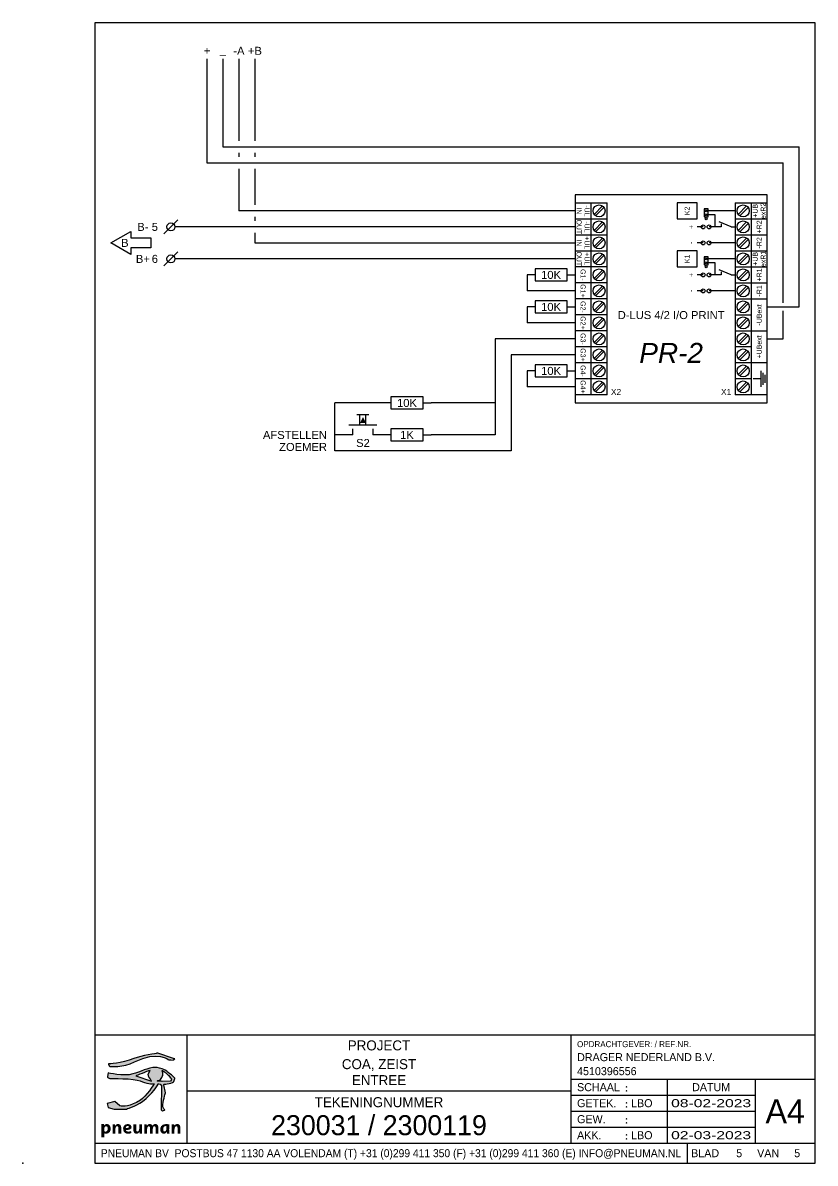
# Model space of a CAD drawing. Header units: millimetres. Extents: x -1269 to 1686, y -428 to 724.
# Drawn here: x 1488 to 1686, y 131 to 416 of the extents above; entities that cross this region are included whole.
import ezdxf
from ezdxf.enums import TextEntityAlignment as Align

# ---------------------------------------------------------------- set-up
doc = ezdxf.new("R2010")
doc.units = ezdxf.units.MM
doc.header["$LTSCALE"] = 0.4
for name, color, linetype in [('25', 7, 'Continuous'), ('35', 2, 'Continuous'), ('50', 3, 'Continuous'), ('ELEKTR', 7, 'Continuous'), ('TEKST', 7, 'Continuous')]:
    doc.layers.add(name, color=color, linetype=linetype)
doc.styles.add('Arial', font='arial.ttf')
doc.styles.add('Arial cursief', font='ariali.ttf')
doc.styles.add('ROMANC', font='romanc')
doc.styles.add('UV55', font='Univers 55 Roman.ttf')

# ---------------------------------------------------------------- blocks, each defined once
blk = doc.blocks.new('Dr_8623')
at = {"layer": '25'}
for p, q in [((0, 50), (8, 50)), ((4, 2), (4, 50)), ((4.78, 47.13), (6.87, 49.22)), ((5.13, 46.78), (7.22, 48.87)), ((8, 2), (8, 50)), ((40, 50), (40, 2)), ((40, 50), (48, 50)), ((40.78, 47.13), (42.87, 49.22)), ((41.13, 46.78), (43.22, 48.87)), ((44, 50), (44, 2)), ((0, 46), (8, 46)), ((40, 48), (32.75, 48)), ((35, 47), (32.75, 47)), ((35, 44), (35, 47)), ((40, 46), (48, 46)), ((4.78, 43.13), (6.87, 45.22)), ((5.13, 42.78), (7.22, 44.87)), ((32, 44), (30.5, 44)), ((36.5, 44), (33.5, 44)), ((39, 44), (36, 45.25)), ((36.5, 44.75), (36.5, 44)), ((39, 44), (40, 44)), ((40.78, 43.13), (42.87, 45.22)), ((41.13, 42.78), (43.22, 44.87)), ((0, 42), (8, 42)), ((4.78, 39.13), (6.87, 41.22)), ((5.13, 38.78), (7.22, 40.87)), ((32, 40), (30.5, 40)), ((40, 40), (33.5, 40)), ((40, 42), (48, 42)), ((40.78, 39.13), (42.87, 41.22)), ((41.13, 38.78), (43.22, 40.87)), ((0, 38), (8, 38)), ((4.78, 35.13), (6.87, 37.22)), ((40, 38), (48, 38)), ((40.78, 35.13), (42.87, 37.22)), ((5.13, 34.78), (7.22, 36.87)), ((40, 36), (32.75, 36)), ((35, 35), (32.75, 35)), ((35, 32), (35, 35)), ((41.13, 34.78), (43.22, 36.87)), ((8, 34), (0, 34)), ((4.78, 31.13), (6.87, 33.22)), ((5.13, 30.78), (7.22, 32.87)), ((32, 32), (30.5, 32)), ((36.5, 32), (33.5, 32)), ((39, 32), (36, 33.25)), ((36.5, 32.75), (36.5, 32)), ((39, 32), (40, 32)), ((40, 34), (48, 34)), ((40.78, 31.13), (42.87, 33.22)), ((41.13, 30.78), (43.22, 32.87)), ((8, 30), (0, 30)), ((4.78, 27.13), (6.87, 29.22)), ((5.13, 26.78), (7.22, 28.87)), ((40, 30), (48, 30)), ((40.78, 27.13), (42.87, 29.22)), ((41.13, 26.78), (43.22, 28.87)), ((8, 26), (0, 26)), ((32, 28), (30.5, 28)), ((40, 28), (33.5, 28)), ((40, 26), (48, 26)), ((4.78, 23.13), (6.87, 25.22)), ((5.13, 22.78), (7.22, 24.87)), ((40.78, 23.13), (42.87, 25.22)), ((41.13, 22.78), (43.22, 24.87)), ((8, 22), (0, 22)), ((4.78, 19.13), (6.87, 21.22)), ((5.13, 18.78), (7.22, 20.87)), ((40, 22), (44, 22)), ((40.78, 19.13), (42.87, 21.22)), ((41.13, 18.78), (43.22, 20.87)), ((8, 18), (0, 18)), ((4.78, 15.13), (6.87, 17.22)), ((40, 18), (48, 18)), ((40.78, 15.13), (42.87, 17.22)), ((5.13, 14.78), (7.22, 16.87)), ((41.13, 14.78), (43.22, 16.87)), ((8, 14), (0, 14)), ((4.78, 11.13), (6.87, 13.22)), ((5.13, 10.78), (7.22, 12.87)), ((44, 14), (40, 14)), ((40.78, 11.13), (42.87, 13.22)), ((41.13, 10.78), (43.22, 12.87)), ((8, 10), (0, 10)), ((4.78, 7.13), (6.87, 9.22)), ((5.13, 6.78), (7.22, 8.87)), ((48, 10), (40, 10)), ((40.78, 7.13), (42.87, 9.22)), ((41.13, 6.78), (43.22, 8.87)), ((8, 6), (0, 6)), ((44, 6), (40, 6)), ((46.5, 6), (44.5, 6)), ((46.5, 4), (46.5, 8)), ((47, 4.5), (47, 7.5)), ((47.5, 5), (47.5, 7)), ((4.78, 3.13), (6.87, 5.22)), ((5.13, 2.78), (7.22, 4.87)), ((40.78, 3.13), (42.87, 5.22)), ((41.13, 2.78), (43.22, 4.87)), ((8, 2), (0, 2)), ((48, 2), (40, 2))]:
    blk.add_line(p, q, dxfattribs=at)
for points in [[(0, 0), (48, 0), (48, 52), (0, 52)], [(30.5, 50), (25.5, 50), (25.5, 46), (30.5, 46)], [(32.25, 46.5), (33.25, 46.5), (33.25, 48.5), (32.25, 48.5)], [(30.5, 38), (25.5, 38), (25.5, 34), (30.5, 34)], [(32.25, 34.5), (33.25, 34.5), (33.25, 36.5), (32.25, 36.5)]]:
    blk.add_lwpolyline(points, close=True, dxfattribs=at)
for centre, radius in [((6, 48), 1.5), ((42, 48), 1.5), ((32.75, 48), 0.25), ((32.75, 47), 0.25), ((32.75, 46), 0.25), ((6, 44), 1.5), ((32, 44), 0.5), ((33.5, 44), 0.5), ((42, 44), 1.5), ((6, 40), 1.5), ((32, 40), 0.5), ((33.5, 40), 0.5), ((42, 40), 1.5), ((6, 36), 1.5), ((42, 36), 1.5), ((32.75, 36), 0.25), ((32.75, 35), 0.25), ((32.75, 34), 0.25), ((6, 32), 1.5), ((32, 32), 0.5), ((33.5, 32), 0.5), ((42, 32), 1.5), ((6, 28), 1.5), ((42, 28), 1.5), ((32, 28), 0.5), ((33.5, 28), 0.5), ((6, 24), 1.5), ((42, 24), 1.5), ((6, 20), 1.5), ((42, 20), 1.5), ((6, 16), 1.5), ((42, 16), 1.5), ((6, 12), 1.5), ((42, 12), 1.5), ((6, 8), 1.5), ((42, 8), 1.5), ((6, 4), 1.5), ((42, 4), 1.5)]:
    blk.add_circle(centre, radius, dxfattribs=at)
at = {"layer": '25', "style": 'Arial'}
for s, rotation, p in [('IN', 270, (1, 48)), ('-UL', 270, (3, 48)), ('K2', 90, (28, 48)), ('+UB', 90, (45, 48)), ('exR2', 90, (47, 48)), ('OUT', 270, (1, 44)), ('-UL', 270, (3, 44)), ('+', 90, (29, 44)), ('+R2', 90, (46, 44)), ('IN', 270, (1, 40)), ('+UL', 270, (3, 40)), ('-', 90, (29, 40)), ('-R2', 90, (46, 40)), ('OUT', 270, (1, 36)), ('+UL', 270, (3, 36)), ('+UB', 90, (45, 36)), ('exR1', 90, (47, 36)), ('K1', 90, (28, 36)), ('G1-', 270, (2, 32)), ('+', 90, (29, 32)), ('+R1', 90, (46, 32)), ('G1+', 270, (2, 28)), ('-R1', 90, (46, 28)), ('-', 90, (29, 28)), ('G2-', 270, (2, 24)), ('-UBext', 90, (46, 22)), ('G2+', 270, (2, 20)), ('G3-', 270, (2, 16)), ('+UBext', 90, (46, 14)), ('G3+', 270, (2, 12)), ('G4-', 270, (2, 8)), ('G4+', 270, (2, 4))]:
    blk.add_text(s, height=1.25, rotation=rotation, dxfattribs=at).set_placement(p, align=Align.MIDDLE_CENTER)
blk.add_text('D-LUS 4/2 I/O PRINT', height=2, dxfattribs=at).set_placement((24, 22), align=Align.MIDDLE)
for s, p in [('X2', (10.25, 2.75)), ('X1', (37.75, 2.75))]:
    blk.add_text(s, height=1.5, dxfattribs=at).set_placement(p, align=Align.MIDDLE_CENTER)
blk = doc.blocks.new('KN-A4S')
at = {"layer": 'ELEKTR'}
h = blk.add_hatch(color=256, dxfattribs=at)
edge = h.paths.add_edge_path(flags=16)
edge.add_spline(control_points=[(32.17, 20.53), (32.17, 20.53), (28.25, 21.83), (28.25, 21.83), (28.24, 21.83), (31.38, 23.08), (31.38, 23.08), (31.38, 23.08), (31.81, 23.17), (31.81, 23.17), (31.81, 23.17), (31.36, 22.26), (31.36, 22.26), (31.36, 22.26), (31.53, 21.47), (31.53, 21.47), (31.53, 21.47), (32.23, 20.52), (32.17, 20.53), (32.17, 20.53), (32.17, 20.53), (32.17, 20.53)], knot_values=[0, 0, 0, 0, 1, 1, 1, 2, 2, 2, 3, 3, 3, 4, 4, 4, 5, 5, 5, 6, 6, 6, 7, 7, 7, 7], degree=3, periodic=0)
edge = h.paths.add_edge_path(flags=16)
edge.add_spline(control_points=[(34.84, 20.45), (34.78, 20.44), (33.55, 20.53), (33.61, 20.55)], knot_values=[16, 16, 16, 16, 17, 17, 17, 17], degree=3, periodic=0)
edge.add_spline(control_points=[(33.61, 20.55), (33.61, 20.55), (33.63, 20.55), (33.63, 20.55)], knot_values=[0, 0, 0, 0, 1, 1, 1, 1], degree=3, periodic=0)
edge.add_spline(control_points=[(33.63, 20.55), (33.57, 20.55), (33.57, 20.57), (33.63, 20.58)], knot_values=[1, 1, 1, 1, 2, 2, 2, 2], degree=3, periodic=0)
edge.add_spline(control_points=[(33.63, 20.58), (33.63, 20.58), (34.19, 20.76), (34.19, 20.76)], knot_values=[2, 2, 2, 2, 3, 3, 3, 3], degree=3, periodic=0)
edge.add_spline(control_points=[(34.19, 20.76), (34.25, 20.78), (34.33, 20.84), (34.37, 20.88)], knot_values=[3, 3, 3, 3, 4, 4, 4, 4], degree=3, periodic=0)
edge.add_spline(control_points=[(34.37, 20.88), (34.37, 20.88), (34.74, 21.31), (34.86, 21.63)], knot_values=[4, 4, 4, 4, 5, 5, 5, 5], degree=3, periodic=0)
edge.add_spline(control_points=[(34.86, 21.63), (34.92, 21.8), (34.99, 22.07), (34.99, 22.3), (34.99, 22.64), (34.76, 23.14), (34.76, 23.14)], knot_values=[5, 5, 5, 5, 6, 6, 6, 7, 7, 7, 7], degree=3, periodic=0)
edge.add_spline(control_points=[(34.76, 23.14), (34.74, 23.19), (34.76, 23.22), (34.82, 23.19)], knot_values=[7, 7, 7, 7, 8, 8, 8, 8], degree=3, periodic=0)
edge.add_spline(control_points=[(34.82, 23.19), (34.82, 23.19), (35.35, 22.92), (35.61, 22.7)], knot_values=[8, 8, 8, 8, 9, 9, 9, 9], degree=3, periodic=0)
edge.add_spline(control_points=[(35.61, 22.7), (35.77, 22.57), (36.03, 22.31), (36.3, 22.03)], knot_values=[9, 9, 9, 9, 10, 10, 10, 10], degree=3, periodic=0)
edge.add_spline(control_points=[(36.3, 22.03), (36.35, 21.98), (36.4, 21.93), (36.45, 21.88)], knot_values=[10, 10, 10, 10, 11, 11, 11, 11], degree=3, periodic=0)
edge.add_spline(control_points=[(36.45, 21.88), (36.64, 21.69), (36.77, 21.54), (36.85, 21.45)], knot_values=[11, 11, 11, 11, 12, 12, 12, 12], degree=3, periodic=0)
edge.add_spline(control_points=[(36.85, 21.45), (36.99, 21.3), (37.11, 21.18), (37.17, 21.12)], knot_values=[12, 12, 12, 12, 13, 13, 13, 13], degree=3, periodic=0)
edge.add_spline(control_points=[(37.17, 21.12), (37.2, 21.08), (37.21, 20.99), (37.18, 20.94)], knot_values=[13, 13, 13, 13, 14, 14, 14, 14], degree=3, periodic=0)
edge.add_spline(control_points=[(37.18, 20.94), (37.18, 20.94), (36.93, 20.53), (36.93, 20.53)], knot_values=[14, 14, 14, 14, 15, 15, 15, 15], degree=3, periodic=0)
edge.add_spline(control_points=[(36.93, 20.53), (36.93, 20.53), (34.84, 20.45), (34.84, 20.45)], knot_values=[15, 15, 15, 15, 16, 16, 16, 16], degree=3, periodic=0)
edge = h.paths.add_edge_path()
edge.add_spline(control_points=[(34.65, 13.24), (34.65, 13.24), (34.87, 13.03), (34.87, 13.03)], knot_values=[42, 42, 42, 42, 43, 43, 43, 43], degree=3, periodic=0)
edge.add_spline(control_points=[(34.87, 13.03), (34.93, 13), (35.45, 13.26), (35.48, 13.31)], knot_values=[0, 0, 0, 0, 1, 1, 1, 1], degree=3, periodic=0)
edge.add_spline(control_points=[(35.48, 13.31), (35.48, 13.31), (34.99, 13.87), (34.99, 14.11)], knot_values=[1, 1, 1, 1, 2, 2, 2, 2], degree=3, periodic=0)
edge.add_spline(control_points=[(34.99, 14.11), (34.98, 15.44), (35.6, 17.4), (35.6, 17.4)], knot_values=[2, 2, 2, 2, 3, 3, 3, 3], degree=3, periodic=0)
edge.add_spline(control_points=[(35.6, 17.4), (35.62, 17.46), (35.63, 17.56), (35.62, 17.62)], knot_values=[3, 3, 3, 3, 4, 4, 4, 4], degree=3, periodic=0)
edge.add_spline(control_points=[(35.62, 17.62), (35.62, 17.62), (35.22, 19.59), (35.22, 19.59)], knot_values=[4, 4, 4, 4, 5, 5, 5, 5], degree=3, periodic=0)
edge.add_spline(control_points=[(35.22, 19.59), (35.24, 19.65), (35.3, 19.7), (35.36, 19.71)], knot_values=[5, 5, 5, 5, 6, 6, 6, 6], degree=3, periodic=0)
edge.add_spline(control_points=[(35.36, 19.71), (35.36, 19.71), (35.87, 19.8), (36.55, 19.9)], knot_values=[6, 6, 6, 6, 7, 7, 7, 7], degree=3, periodic=0)
edge.add_spline(control_points=[(36.55, 19.9), (37.23, 20.01), (37.77, 20.42), (37.77, 20.42)], knot_values=[7, 7, 7, 7, 8, 8, 8, 8], degree=3, periodic=0)
edge.add_spline(control_points=[(37.77, 20.42), (37.77, 20.42), (37.97, 21.19), (37.97, 21.19)], knot_values=[8, 8, 8, 8, 9, 9, 9, 9], degree=3, periodic=0)
edge.add_spline(control_points=[(37.97, 21.19), (37.98, 21.21), (37.98, 21.24), (37.98, 21.27)], knot_values=[9, 9, 9, 9, 10, 10, 10, 10], degree=3, periodic=0)
edge.add_spline(control_points=[(37.98, 21.27), (37.47, 21.77), (36.09, 22.96), (35.24, 23.45)], knot_values=[10, 10, 10, 10, 11, 11, 11, 11], degree=3, periodic=0)
edge.add_spline(control_points=[(35.24, 23.45), (35.05, 23.56), (33.32, 23.95), (33.18, 23.94)], knot_values=[11, 11, 11, 11, 12, 12, 12, 12], degree=3, periodic=0)
edge.add_spline(control_points=[(33.18, 23.94), (31.28, 23.88), (29.28, 22.83), (27.53, 22.31)], knot_values=[12, 12, 12, 12, 13, 13, 13, 13], degree=3, periodic=0)
edge.add_spline(control_points=[(27.53, 22.31), (25.14, 21.61), (21.29, 22.56), (21.29, 22.56)], knot_values=[13, 13, 13, 13, 14, 14, 14, 14], degree=3, periodic=0)
edge.add_spline(control_points=[(21.29, 22.56), (21.29, 22.56), (21.14, 21.67), (21.14, 21.67)], knot_values=[14, 14, 14, 14, 15, 15, 15, 15], degree=3, periodic=0)
edge.add_spline(control_points=[(21.14, 21.67), (21.14, 21.63), (21.15, 21.58), (21.17, 21.54)], knot_values=[15, 15, 15, 15, 16, 16, 16, 16], degree=3, periodic=0)
edge.add_spline(control_points=[(21.17, 21.54), (21.17, 21.54), (21.17, 21.54), (21.17, 21.54)], knot_values=[16, 16, 16, 16, 17, 17, 17, 17], degree=3, periodic=0)
edge.add_spline(control_points=[(21.17, 21.54), (21.17, 21.54), (21.43, 21.3), (21.43, 21.3)], knot_values=[17, 17, 17, 17, 18, 18, 18, 18], degree=3, periodic=0)
edge.add_spline(control_points=[(21.43, 21.3), (21.43, 21.3), (21.75, 21.16), (21.75, 21.16)], knot_values=[18, 18, 18, 18, 19, 19, 19, 19], degree=3, periodic=0)
edge.add_spline(control_points=[(21.75, 21.16), (21.75, 21.16), (27.98, 21.25), (29.31, 20.56)], knot_values=[19, 19, 19, 19, 20, 20, 20, 20], degree=3, periodic=0)
edge.add_spline(control_points=[(29.31, 20.56), (30.76, 19.8), (32.61, 19.83), (32.61, 19.83)], knot_values=[20, 20, 20, 20, 21, 21, 21, 21], degree=3, periodic=0)
edge.add_spline(control_points=[(32.61, 19.83), (32.61, 19.83), (32.8, 19.83), (32.8, 19.83)], knot_values=[21, 21, 21, 21, 22, 22, 22, 22], degree=3, periodic=0)
edge.add_spline(control_points=[(32.8, 19.83), (32.8, 19.83), (30.79, 16.63), (29.37, 15.75)], knot_values=[22, 22, 22, 22, 23, 23, 23, 23], degree=3, periodic=0)
edge.add_spline(control_points=[(29.37, 15.75), (26.67, 14.07), (25.18, 14.19), (24.21, 14.31)], knot_values=[23, 23, 23, 23, 24, 24, 24, 24], degree=3, periodic=0)
edge.add_spline(control_points=[(24.21, 14.31), (24.21, 14.31), (23, 15.4), (23, 15.4)], knot_values=[24, 24, 24, 24, 25, 25, 25, 25], degree=3, periodic=0)
edge.add_spline(control_points=[(23, 15.4), (23, 15.4), (21.09, 14.93), (21.09, 14.93)], knot_values=[25, 25, 25, 25, 26, 26, 26, 26], degree=3, periodic=0)
edge.add_spline(control_points=[(21.09, 14.93), (21.09, 14.93), (21.31, 13.88), (21.31, 13.88)], knot_values=[26, 26, 26, 26, 27, 27, 27, 27], degree=3, periodic=0)
edge.add_spline(control_points=[(21.31, 13.88), (21.31, 13.88), (21.31, 13.88), (21.31, 13.88)], knot_values=[27, 27, 27, 27, 28, 28, 28, 28], degree=3, periodic=0)
edge.add_spline(control_points=[(21.31, 13.88), (21.31, 13.88), (22.82, 13.47), (22.82, 13.47)], knot_values=[28, 28, 28, 28, 29, 29, 29, 29], degree=3, periodic=0)
edge.add_spline(control_points=[(22.82, 13.47), (22.82, 13.47), (25.78, 13.51), (25.78, 13.51)], knot_values=[29, 29, 29, 29, 30, 30, 30, 30], degree=3, periodic=0)
edge.add_spline(control_points=[(25.78, 13.51), (25.78, 13.51), (28.12, 14.15), (29.94, 15.45)], knot_values=[30, 30, 30, 30, 31, 31, 31, 31], degree=3, periodic=0)
edge.add_spline(control_points=[(29.94, 15.45), (32.47, 17.27), (33.78, 19.73), (33.78, 19.73)], knot_values=[31, 31, 31, 31, 32, 32, 32, 32], degree=3, periodic=0)
edge.add_spline(control_points=[(33.78, 19.73), (33.81, 19.78), (33.89, 19.82), (33.95, 19.82)], knot_values=[32, 32, 32, 32, 33, 33, 33, 33], degree=3, periodic=0)
edge.add_spline(control_points=[(33.95, 19.82), (33.95, 19.82), (34.39, 19.79), (34.39, 19.79)], knot_values=[33, 33, 33, 33, 34, 34, 34, 34], degree=3, periodic=0)
edge.add_spline(control_points=[(34.39, 19.79), (34.39, 19.68), (34.4, 19.59), (34.4, 19.59)], knot_values=[34, 34, 34, 34, 35, 35, 35, 35], degree=3, periodic=0)
edge.add_spline(control_points=[(34.4, 19.59), (34.4, 19.59), (34.4, 19.59), (34.4, 19.59)], knot_values=[35, 35, 35, 35, 36, 36, 36, 36], degree=3, periodic=0)
edge.add_spline(control_points=[(34.4, 19.59), (34.4, 19.59), (34.4, 19.59), (34.4, 19.59)], knot_values=[36, 36, 36, 36, 37, 37, 37, 37], degree=3, periodic=0)
edge.add_spline(control_points=[(34.4, 19.59), (34.4, 19.59), (34.4, 19.59), (34.4, 19.59)], knot_values=[37, 37, 37, 37, 38, 38, 38, 38], degree=3, periodic=0)
edge.add_spline(control_points=[(34.4, 19.59), (34.4, 19.59), (34.58, 19.52), (34.69, 19.47)], knot_values=[38, 38, 38, 38, 39, 39, 39, 39], degree=3, periodic=0)
edge.add_spline(control_points=[(34.69, 19.47), (34.69, 19.47), (34.61, 13.31), (34.61, 13.31)], knot_values=[39, 39, 39, 39, 40, 40, 40, 40], degree=3, periodic=0)
edge.add_spline(control_points=[(34.61, 13.31), (34.61, 13.31), (34.65, 13.23), (34.65, 13.23)], knot_values=[40, 40, 40, 40, 41, 41, 41, 41], degree=3, periodic=0)
edge.add_spline(control_points=[(34.65, 13.23), (34.65, 13.23), (34.65, 13.24), (34.65, 13.24)], knot_values=[41, 41, 41, 41, 42, 42, 42, 42], degree=3, periodic=0)
edge = h.paths.add_edge_path()
edge.add_spline(control_points=[(37.95, 26.08), (37.95, 26.08), (37.64, 26.17), (37.64, 26.17)], knot_values=[15, 15, 15, 15, 16, 16, 16, 16], degree=3, periodic=0)
edge.add_spline(control_points=[(37.64, 26.17), (37.64, 26.17), (37.63, 26.17), (37.63, 26.17)], knot_values=[0, 0, 0, 0, 1, 1, 1, 1], degree=3, periodic=0)
edge.add_spline(control_points=[(37.63, 26.17), (37.63, 26.17), (33.73, 27.47), (33.73, 27.47)], knot_values=[1, 1, 1, 1, 2, 2, 2, 2], degree=3, periodic=0)
edge.add_spline(control_points=[(33.73, 27.47), (33.67, 27.48), (33.57, 27.48), (33.51, 27.47)], knot_values=[2, 2, 2, 2, 3, 3, 3, 3], degree=3, periodic=0)
edge.add_spline(control_points=[(33.51, 27.47), (33.51, 27.47), (29.69, 26.9), (27.78, 26.15)], knot_values=[3, 3, 3, 3, 4, 4, 4, 4], degree=3, periodic=0)
edge.add_spline(control_points=[(27.78, 26.15), (24.49, 24.84), (21.43, 24.8), (21.43, 24.8)], knot_values=[4, 4, 4, 4, 5, 5, 5, 5], degree=3, periodic=0)
edge.add_spline(control_points=[(21.43, 24.8), (21.37, 24.8), (21.35, 24.76), (21.38, 24.71)], knot_values=[5, 5, 5, 5, 6, 6, 6, 6], degree=3, periodic=0)
edge.add_spline(control_points=[(21.38, 24.71), (21.38, 24.71), (21.57, 24.37), (21.57, 24.37)], knot_values=[6, 6, 6, 6, 7, 7, 7, 7], degree=3, periodic=0)
edge.add_spline(control_points=[(21.57, 24.37), (21.57, 24.37), (21.57, 24.37), (21.57, 24.37)], knot_values=[7, 7, 7, 7, 8, 8, 8, 8], degree=3, periodic=0)
edge.add_spline(control_points=[(21.57, 24.37), (21.57, 24.37), (21.64, 24.25), (21.64, 24.25)], knot_values=[8, 8, 8, 8, 9, 9, 9, 9], degree=3, periodic=0)
edge.add_spline(control_points=[(21.64, 24.25), (21.67, 24.2), (21.74, 24.15), (21.8, 24.15)], knot_values=[9, 9, 9, 9, 10, 10, 10, 10], degree=3, periodic=0)
edge.add_spline(control_points=[(21.8, 24.15), (21.8, 24.15), (25.05, 23.88), (27.9, 25.31)], knot_values=[10, 10, 10, 10, 11, 11, 11, 11], degree=3, periodic=0)
edge.add_spline(control_points=[(27.9, 25.31), (33.79, 28.25), (36.48, 25.79), (36.48, 25.79)], knot_values=[11, 11, 11, 11, 12, 12, 12, 12], degree=3, periodic=0)
edge.add_spline(control_points=[(36.48, 25.79), (36.53, 25.75), (36.93, 25.84), (36.98, 25.87)], knot_values=[12, 12, 12, 12, 13, 13, 13, 13], degree=3, periodic=0)
edge.add_spline(control_points=[(36.98, 25.87), (36.98, 25.87), (37.55, 25.74), (37.55, 25.74)], knot_values=[13, 13, 13, 13, 14, 14, 14, 14], degree=3, periodic=0)
edge.add_spline(control_points=[(37.55, 25.74), (37.61, 25.74), (37.89, 26.01), (37.95, 26.08)], knot_values=[14, 14, 14, 14, 15, 15, 15, 15], degree=3, periodic=0)
h = blk.add_hatch(color=2, dxfattribs=at)
edge = h.paths.add_edge_path(flags=16)
edge.add_spline(control_points=[(20.37, 7.99), (20.46, 7.92), (20.57, 7.88), (20.71, 7.88), (21.09, 7.88), (21.29, 8.39), (21.2, 8.85), (21.16, 9.04), (21.04, 9.23), (20.82, 9.23), (20.55, 9.23), (20.36, 8.95), (20.36, 8.49), (20.36, 8.49), (20.37, 7.99), (20.37, 7.99)], knot_values=[0, 0, 0, 0, 1, 1, 1, 2, 2, 2, 3, 3, 3, 4, 4, 4, 5, 5, 5, 5], degree=3, periodic=0)
edge = h.paths.add_edge_path()
edge.add_spline(control_points=[(19.65, 6.47), (19.65, 6.47), (19.66, 8.84), (19.66, 8.84), (19.66, 9.11), (19.64, 9.52), (19.63, 9.76), (19.63, 9.76), (20.26, 9.76), (20.26, 9.76), (20.26, 9.76), (20.28, 9.4), (20.28, 9.4), (20.28, 9.4), (20.29, 9.4), (20.29, 9.4), (20.44, 9.65), (20.7, 9.79), (20.99, 9.79), (21.51, 9.79), (21.84, 9.38), (21.93, 8.9), (22.08, 8.1), (21.67, 7.36), (20.83, 7.36), (20.64, 7.36), (20.46, 7.4), (20.37, 7.45), (20.37, 7.45), (20.36, 7.45), (20.36, 7.45), (20.36, 7.45), (20.35, 6.47), (20.35, 6.47), (20.35, 6.47), (19.65, 6.47), (19.65, 6.47)], knot_values=[0, 0, 0, 0, 1, 1, 1, 2, 2, 2, 3, 3, 3, 4, 4, 4, 5, 5, 5, 6, 6, 6, 7, 7, 7, 8, 8, 8, 9, 9, 9, 10, 10, 10, 11, 11, 11, 12, 12, 12, 12], degree=3, periodic=0)
h = blk.add_hatch(color=2, dxfattribs=at)
edge = h.paths.add_edge_path()
edge.add_spline(control_points=[(22.42, 7.41), (22.42, 7.41), (22.43, 8.98), (22.43, 8.98), (22.43, 9.28), (22.42, 9.53), (22.41, 9.74), (22.41, 9.74), (23.03, 9.74), (23.03, 9.74), (23.03, 9.74), (23.06, 9.35), (23.06, 9.35), (23.06, 9.35), (23.07, 9.35), (23.07, 9.35), (23.24, 9.65), (23.51, 9.79), (23.83, 9.79), (24.22, 9.79), (24.49, 9.56), (24.56, 9.15), (24.58, 9.05), (24.6, 8.88), (24.6, 8.76), (24.6, 8.76), (24.59, 7.41), (24.59, 7.41), (24.59, 7.41), (23.89, 7.41), (23.89, 7.41), (23.89, 7.41), (23.89, 8.7), (23.89, 8.7), (23.89, 8.78), (23.88, 8.87), (23.87, 8.96), (23.83, 9.12), (23.75, 9.24), (23.57, 9.24), (23.34, 9.24), (23.13, 8.96), (23.13, 8.44), (23.13, 8.44), (23.13, 7.41), (23.13, 7.41), (23.13, 7.41), (22.42, 7.41), (22.42, 7.41)], knot_values=[0, 0, 0, 0, 1, 1, 1, 2, 2, 2, 3, 3, 3, 4, 4, 4, 5, 5, 5, 6, 6, 6, 7, 7, 7, 8, 8, 8, 9, 9, 9, 10, 10, 10, 11, 11, 11, 12, 12, 12, 13, 13, 13, 14, 14, 14, 15, 15, 15, 16, 16, 16, 16], degree=3, periodic=0)
h = blk.add_hatch(color=2, dxfattribs=at)
edge = h.paths.add_edge_path(flags=16)
edge.add_spline(control_points=[(26.5, 9.09), (26.48, 9.21), (26.37, 9.29), (26.21, 9.29), (25.88, 9.29), (25.74, 9.02), (25.73, 8.81), (26.28, 8.8), (26.54, 8.88), (26.5, 9.09), (26.5, 9.09), (26.5, 9.09), (26.5, 9.09)], knot_values=[0, 0, 0, 0, 1, 1, 1, 2, 2, 2, 3, 3, 3, 4, 4, 4, 4], degree=3, periodic=0)
edge = h.paths.add_edge_path()
edge.add_spline(control_points=[(27.16, 7.55), (26.91, 7.41), (26.57, 7.36), (26.3, 7.36), (25.62, 7.36), (25.19, 7.74), (25.08, 8.34), (24.94, 9.05), (25.33, 9.79), (26.2, 9.79), (26.68, 9.79), (27.08, 9.52), (27.17, 9.09), (27.28, 8.5), (26.72, 8.29), (25.76, 8.31), (25.77, 8.24), (25.82, 8.14), (25.88, 8.07), (25.99, 7.96), (26.17, 7.89), (26.37, 7.89), (26.63, 7.89), (26.84, 7.95), (27.02, 8.04), (27.02, 8.04), (27.16, 7.55), (27.16, 7.55)], knot_values=[0, 0, 0, 0, 1, 1, 1, 2, 2, 2, 3, 3, 3, 4, 4, 4, 5, 5, 5, 6, 6, 6, 7, 7, 7, 8, 8, 8, 9, 9, 9, 9], degree=3, periodic=0)
h = blk.add_hatch(color=2, dxfattribs=at)
edge = h.paths.add_edge_path()
edge.add_spline(control_points=[(29.8, 9.74), (29.8, 9.74), (29.79, 8.17), (29.79, 8.17), (29.79, 7.87), (29.8, 7.62), (29.8, 7.41), (29.8, 7.41), (29.18, 7.41), (29.18, 7.41), (29.18, 7.41), (29.15, 7.79), (29.15, 7.79), (29.15, 7.79), (29.14, 7.79), (29.14, 7.79), (28.95, 7.49), (28.69, 7.36), (28.4, 7.36), (28.01, 7.36), (27.74, 7.57), (27.66, 8.01), (27.64, 8.13), (27.62, 8.28), (27.63, 8.44), (27.63, 8.44), (27.64, 9.74), (27.64, 9.74), (27.64, 9.74), (28.34, 9.74), (28.34, 9.74), (28.34, 9.74), (28.33, 8.49), (28.33, 8.49), (28.33, 8.38), (28.34, 8.27), (28.36, 8.18), (28.39, 8.03), (28.47, 7.91), (28.65, 7.91), (28.89, 7.91), (29.09, 8.19), (29.09, 8.66), (29.09, 8.66), (29.09, 9.74), (29.09, 9.74), (29.09, 9.74), (29.8, 9.74), (29.8, 9.74)], knot_values=[0, 0, 0, 0, 1, 1, 1, 2, 2, 2, 3, 3, 3, 4, 4, 4, 5, 5, 5, 6, 6, 6, 7, 7, 7, 8, 8, 8, 9, 9, 9, 10, 10, 10, 11, 11, 11, 12, 12, 12, 13, 13, 13, 14, 14, 14, 15, 15, 15, 16, 16, 16, 16], degree=3, periodic=0)
h = blk.add_hatch(color=2, dxfattribs=at)
edge = h.paths.add_edge_path()
edge.add_spline(control_points=[(30.38, 7.41), (30.38, 7.41), (30.38, 8.98), (30.38, 8.98), (30.39, 9.28), (30.37, 9.53), (30.36, 9.74), (30.36, 9.74), (30.97, 9.74), (30.97, 9.74), (30.97, 9.74), (31, 9.36), (31, 9.36), (31, 9.36), (31.01, 9.36), (31.01, 9.36), (31.17, 9.66), (31.43, 9.79), (31.74, 9.79), (32.13, 9.79), (32.34, 9.55), (32.4, 9.35), (32.56, 9.65), (32.83, 9.79), (33.14, 9.79), (33.51, 9.79), (33.77, 9.56), (33.84, 9.16), (33.86, 9.07), (33.88, 8.88), (33.88, 8.76), (33.88, 8.76), (33.88, 7.41), (33.88, 7.41), (33.88, 7.41), (33.19, 7.41), (33.19, 7.41), (33.19, 7.41), (33.19, 8.68), (33.19, 8.68), (33.19, 8.77), (33.19, 8.87), (33.17, 8.96), (33.14, 9.12), (33.04, 9.24), (32.88, 9.24), (32.65, 9.24), (32.47, 8.93), (32.47, 8.46), (32.47, 8.46), (32.46, 7.41), (32.46, 7.41), (32.46, 7.41), (31.78, 7.41), (31.78, 7.41), (31.78, 7.41), (31.79, 8.69), (31.79, 8.69), (31.79, 8.78), (31.79, 8.87), (31.77, 8.95), (31.74, 9.11), (31.66, 9.24), (31.49, 9.24), (31.25, 9.24), (31.06, 8.91), (31.06, 8.46), (31.06, 8.46), (31.06, 7.41), (31.06, 7.41), (31.06, 7.41), (30.38, 7.41), (30.38, 7.41)], knot_values=[0, 0, 0, 0, 1, 1, 1, 2, 2, 2, 3, 3, 3, 4, 4, 4, 5, 5, 5, 6, 6, 6, 7, 7, 7, 8, 8, 8, 9, 9, 9, 10, 10, 10, 11, 11, 11, 12, 12, 12, 13, 13, 13, 14, 14, 14, 15, 15, 15, 16, 16, 16, 17, 17, 17, 18, 18, 18, 19, 19, 19, 20, 20, 20, 21, 21, 21, 22, 22, 22, 23, 23, 23, 24, 24, 24, 24], degree=3, periodic=0)
h = blk.add_hatch(color=2, dxfattribs=at)
edge = h.paths.add_edge_path(flags=16)
edge.add_spline(control_points=[(35.88, 9.25), (35.82, 9.26), (35.75, 9.27), (35.68, 9.27), (35.23, 9.27), (35, 8.73), (35.08, 8.29), (35.12, 8.07), (35.25, 7.91), (35.44, 7.91), (35.65, 7.91), (35.87, 8.14), (35.87, 8.71), (35.87, 8.71), (35.88, 9.25), (35.88, 9.25)], knot_values=[0, 0, 0, 0, 1, 1, 1, 2, 2, 2, 3, 3, 3, 4, 4, 4, 5, 5, 5, 5], degree=3, periodic=0)
edge = h.paths.add_edge_path()
edge.add_spline(control_points=[(36.02, 7.41), (36, 7.55), (35.99, 7.7), (35.97, 7.87), (35.97, 7.87), (35.96, 7.87), (35.96, 7.87), (35.81, 7.49), (35.53, 7.36), (35.25, 7.36), (34.82, 7.36), (34.46, 7.68), (34.37, 8.17), (34.22, 8.95), (34.6, 9.79), (35.78, 9.79), (36.06, 9.79), (36.38, 9.74), (36.59, 9.68), (36.59, 9.68), (36.57, 8.46), (36.57, 8.46), (36.57, 8.16), (36.61, 7.7), (36.67, 7.41), (36.67, 7.41), (36.02, 7.41), (36.02, 7.41)], knot_values=[0, 0, 0, 0, 1, 1, 1, 2, 2, 2, 3, 3, 3, 4, 4, 4, 5, 5, 5, 6, 6, 6, 7, 7, 7, 8, 8, 8, 9, 9, 9, 9], degree=3, periodic=0)
h = blk.add_hatch(color=2, dxfattribs=at)
edge = h.paths.add_edge_path()
edge.add_spline(control_points=[(37.2, 7.41), (37.2, 7.41), (37.2, 8.98), (37.2, 8.98), (37.2, 9.28), (37.2, 9.53), (37.19, 9.74), (37.19, 9.74), (37.81, 9.74), (37.81, 9.74), (37.81, 9.74), (37.84, 9.35), (37.84, 9.35), (37.84, 9.35), (37.85, 9.35), (37.85, 9.35), (38.02, 9.65), (38.29, 9.79), (38.6, 9.79), (38.99, 9.79), (39.26, 9.56), (39.34, 9.15), (39.36, 9.05), (39.37, 8.88), (39.38, 8.76), (39.38, 8.76), (39.37, 7.41), (39.37, 7.41), (39.37, 7.41), (38.66, 7.41), (38.66, 7.41), (38.66, 7.41), (38.67, 8.7), (38.67, 8.7), (38.67, 8.78), (38.66, 8.87), (38.64, 8.96), (38.61, 9.12), (38.53, 9.24), (38.35, 9.24), (38.12, 9.24), (37.91, 8.96), (37.9, 8.44), (37.9, 8.44), (37.9, 7.41), (37.9, 7.41), (37.9, 7.41), (37.2, 7.41), (37.2, 7.41)], knot_values=[0, 0, 0, 0, 1, 1, 1, 2, 2, 2, 3, 3, 3, 4, 4, 4, 5, 5, 5, 6, 6, 6, 7, 7, 7, 8, 8, 8, 9, 9, 9, 10, 10, 10, 11, 11, 11, 12, 12, 12, 13, 13, 13, 14, 14, 14, 15, 15, 15, 16, 16, 16, 16], degree=3, periodic=0)
at = {"layer": 'ELEKTR', "color": 3}
for p, q in [((198, 32), (18, 32)), ((41, 32), (41, 5)), ((137, 5), (137, 32)), ((137, 18), (41, 18)), ((18, 5), (198, 5))]:
    blk.add_line(p, q, dxfattribs=at)
at = {"layer": 'ELEKTR', "color": 2}
for p, q in [((137, 21), (198, 21)), ((161, 21), (161, 5)), ((183, 21), (183, 5)), ((137, 17), (183, 17)), ((137, 13), (183, 13)), ((137, 9), (183, 9)), ((166, 5), (166, 0))]:
    blk.add_line(p, q, dxfattribs=at)
at = {"layer": 'ELEKTR', "color": 3}
blk.add_lwpolyline([(198, 0), (198, 285), (18, 285), (18, 0)], close=True, dxfattribs=at)
at = {"layer": 'ELEKTR', "color": 7}
for points in [[(27.78, 26.15), (24.49, 24.84), (21.43, 24.8), (21.43, 24.8)], [(33.51, 27.47), (33.51, 27.47), (29.69, 26.9), (27.78, 26.15)], [(27.9, 25.31), (33.79, 28.25), (36.48, 25.79), (36.48, 25.79)], [(33.73, 27.47), (33.67, 27.48), (33.57, 27.48), (33.51, 27.47)], [(37.63, 26.17), (37.63, 26.17), (33.73, 27.47), (33.73, 27.47)], [(36.48, 25.79), (36.53, 25.75), (36.93, 25.84), (36.98, 25.87)], [(36.98, 25.87), (36.98, 25.87), (37.55, 25.74), (37.55, 25.74)], [(37.55, 25.74), (37.61, 25.74), (37.89, 26.01), (37.95, 26.08)], [(37.64, 26.17), (37.64, 26.17), (37.63, 26.17), (37.63, 26.17)], [(37.95, 26.08), (37.95, 26.08), (37.64, 26.17), (37.64, 26.17)], [(21.43, 24.8), (21.37, 24.8), (21.35, 24.76), (21.38, 24.71)], [(21.38, 24.71), (21.38, 24.71), (21.57, 24.37), (21.57, 24.37)], [(21.57, 24.37), (21.57, 24.37), (21.57, 24.37), (21.57, 24.37)], [(21.57, 24.37), (21.57, 24.37), (21.64, 24.25), (21.64, 24.25)], [(21.64, 24.25), (21.67, 24.2), (21.74, 24.15), (21.8, 24.15)], [(21.8, 24.15), (21.8, 24.15), (25.05, 23.88), (27.9, 25.31)], [(33.18, 23.94), (31.28, 23.88), (29.28, 22.83), (27.53, 22.31)], [(35.24, 23.45), (35.05, 23.56), (33.32, 23.95), (33.18, 23.94)], [(34.76, 23.14), (34.74, 23.19), (34.76, 23.22), (34.82, 23.19)], [(34.82, 23.19), (34.82, 23.19), (35.35, 22.92), (35.61, 22.7)], [(37.98, 21.27), (37.47, 21.77), (36.09, 22.96), (35.24, 23.45)], [(21.29, 22.56), (21.29, 22.56), (21.14, 21.67), (21.14, 21.67)], [(21.14, 21.67), (21.14, 21.63), (21.15, 21.58), (21.17, 21.54)], [(21.17, 21.54), (21.17, 21.54), (21.17, 21.54), (21.17, 21.54)], [(21.17, 21.54), (21.17, 21.54), (21.43, 21.3), (21.43, 21.3)], [(27.53, 22.31), (25.14, 21.61), (21.29, 22.56), (21.29, 22.56)], [(21.43, 21.3), (21.43, 21.3), (21.75, 21.16), (21.75, 21.16)], [(21.75, 21.16), (21.75, 21.16), (27.98, 21.25), (29.31, 20.56)], [(29.31, 20.56), (30.76, 19.8), (32.61, 19.83), (32.61, 19.83)], [(34.84, 20.45), (34.78, 20.44), (33.55, 20.53), (33.61, 20.55)], [(33.63, 20.55), (33.57, 20.55), (33.57, 20.57), (33.63, 20.58)], [(33.61, 20.55), (33.61, 20.55), (33.63, 20.55), (33.63, 20.55)], [(33.63, 20.58), (33.63, 20.58), (34.19, 20.76), (34.19, 20.76)], [(34.19, 20.76), (34.25, 20.78), (34.33, 20.84), (34.37, 20.88)], [(34.37, 20.88), (34.37, 20.88), (34.74, 21.31), (34.86, 21.63)], [(36.93, 20.53), (36.93, 20.53), (34.84, 20.45), (34.84, 20.45)], [(35.61, 22.7), (35.77, 22.57), (36.03, 22.31), (36.3, 22.03)], [(36.3, 22.03), (36.35, 21.98), (36.4, 21.93), (36.45, 21.88)], [(36.45, 21.88), (36.64, 21.69), (36.77, 21.54), (36.85, 21.45)], [(36.55, 19.9), (37.23, 20.01), (37.77, 20.42), (37.77, 20.42)], [(36.85, 21.45), (36.99, 21.3), (37.11, 21.18), (37.17, 21.12)], [(37.18, 20.94), (37.18, 20.94), (36.93, 20.53), (36.93, 20.53)], [(37.17, 21.12), (37.2, 21.08), (37.21, 20.99), (37.18, 20.94)], [(37.77, 20.42), (37.77, 20.42), (37.97, 21.19), (37.97, 21.19)], [(37.97, 21.19), (37.98, 21.21), (37.98, 21.24), (37.98, 21.27)], [(32.8, 19.83), (32.8, 19.83), (30.79, 16.63), (29.37, 15.75)], [(29.94, 15.45), (32.47, 17.27), (33.78, 19.73), (33.78, 19.73)], [(32.61, 19.83), (32.61, 19.83), (32.8, 19.83), (32.8, 19.83)], [(33.78, 19.73), (33.81, 19.78), (33.89, 19.82), (33.95, 19.82)], [(33.95, 19.82), (33.95, 19.82), (34.39, 19.79), (34.39, 19.79)], [(34.39, 19.79), (34.39, 19.68), (34.4, 19.59), (34.4, 19.59)], [(34.4, 19.59), (34.4, 19.59), (34.4, 19.59), (34.4, 19.59)], [(34.4, 19.59), (34.4, 19.59), (34.4, 19.59), (34.4, 19.59)], [(34.4, 19.59), (34.4, 19.59), (34.4, 19.59), (34.4, 19.59)], [(34.4, 19.59), (34.4, 19.59), (34.58, 19.52), (34.69, 19.47)], [(34.69, 19.47), (34.69, 19.47), (34.61, 13.31), (34.61, 13.31)], [(34.99, 14.11), (34.98, 15.44), (35.6, 17.4), (35.6, 17.4)], [(35.22, 19.59), (35.24, 19.65), (35.3, 19.7), (35.36, 19.71)], [(35.62, 17.62), (35.62, 17.62), (35.22, 19.59), (35.22, 19.59)], [(35.36, 19.71), (35.36, 19.71), (35.87, 19.8), (36.55, 19.9)], [(35.6, 17.4), (35.62, 17.46), (35.63, 17.56), (35.62, 17.62)], [(23, 15.4), (23, 15.4), (21.09, 14.93), (21.09, 14.93)], [(21.09, 14.93), (21.09, 14.93), (21.31, 13.88), (21.31, 13.88)], [(24.21, 14.31), (24.21, 14.31), (23, 15.4), (23, 15.4)], [(29.37, 15.75), (26.67, 14.07), (25.18, 14.19), (24.21, 14.31)], [(25.78, 13.51), (25.78, 13.51), (28.12, 14.15), (29.94, 15.45)], [(21.31, 13.88), (21.31, 13.88), (21.31, 13.88), (21.31, 13.88)], [(21.31, 13.88), (21.31, 13.88), (22.82, 13.47), (22.82, 13.47)], [(22.82, 13.47), (22.82, 13.47), (25.78, 13.51), (25.78, 13.51)], [(34.61, 13.31), (34.61, 13.31), (34.65, 13.23), (34.65, 13.23)], [(34.65, 13.23), (34.65, 13.23), (34.65, 13.24), (34.65, 13.24)], [(34.65, 13.24), (34.65, 13.24), (34.87, 13.03), (34.87, 13.03)], [(34.87, 13.03), (34.93, 13), (35.45, 13.26), (35.48, 13.31)], [(35.48, 13.31), (35.48, 13.31), (34.99, 13.87), (34.99, 14.11)]]:
    blk.add_open_spline(points, degree=3, dxfattribs=at)
for points, knots in [([(32.17, 20.53), (32.17, 20.53), (28.25, 21.83), (28.25, 21.83), (28.24, 21.83), (31.38, 23.08), (31.38, 23.08), (31.38, 23.08), (31.81, 23.17), (31.81, 23.17), (31.81, 23.17), (31.36, 22.26), (31.36, 22.26), (31.36, 22.26), (31.53, 21.47), (31.53, 21.47), (31.53, 21.47), (32.23, 20.52), (32.17, 20.53), (32.17, 20.53), (32.17, 20.53), (32.17, 20.53)], [0, 0, 0, 0, 1, 1, 1, 2, 2, 2, 3, 3, 3, 4, 4, 4, 5, 5, 5, 6, 6, 6, 7, 7, 7, 7]), ([(34.86, 21.63), (34.92, 21.8), (34.99, 22.07), (34.99, 22.3), (34.99, 22.64), (34.76, 23.14), (34.76, 23.14)], [5, 5, 5, 5, 6, 6, 6, 7, 7, 7, 7])]:
    blk.add_open_spline(points, degree=3, knots=knots, dxfattribs=at)
at = {"layer": 'ELEKTR'}
blk.add_point((0, 0), dxfattribs=at)
at = {"layer": '25', "color": 2, "style": 'UV55'}
blk.add_text('PROJECT', height=2.5, dxfattribs=at).set_placement((89, 28.19), align=Align.CENTER)
at = {"layer": 'ELEKTR', "color": 2}
for s, height, style, p in [('OPDRACHTGEVER: / REF.NR.', 1.5, 'UV55', (138.5, 29)), ('SCHAAL', 2, 'UV55', (138.5, 18)), (':', 1.8, 'ROMANC', (150.5, 18)), ('GETEK.', 2, 'UV55', (138.5, 14)), (':', 1.8, 'ROMANC', (150.5, 14)), ('GEW.', 2, 'UV55', (138.5, 10)), (':', 1.8, 'ROMANC', (150.5, 10)), ('AKK.', 2, 'UV55', (138.5, 6)), (':', 1.8, 'ROMANC', (150.5, 6)), ('BLAD ', 2, 'UV55', (167, 1.5)), ('VAN ', 2, 'UV55', (183.5, 1.5))]:
    blk.add_text(s, height=height, dxfattribs=dict(at, style=style)).set_placement(p)
at = {"layer": 'ELEKTR', "color": 2, "style": 'UV55'}
for s, height, p in [('DATUM', 2, (172, 18)), ('TEKENINGNUMMER', 2.5, (89, 14))]:
    blk.add_text(s, height=height, dxfattribs=at).set_placement(p, align=Align.CENTER)
blk.add_text('A4', height=6, dxfattribs=at).set_placement((190.5, 13), align=Align.MIDDLE_CENTER)
at = {"layer": 'ELEKTR', "color": 2, "style": 'UV55', "width": 0.91802}
blk.add_text('PNEUMAN BV  POSTBUS 47 1130 AA VOLENDAM (T) +31 (0)299 411 350 (F) +31 (0)299 411 360 (E) INFO@PNEUMAN.NL', height=2, dxfattribs=at).set_placement((19.5, 1.5), (164.5, 1.5), align=Align.FIT)
at = {"layer": 'ELEKTR', "color": 3, "style": 'UV55', "flags": 8}
for tag, height, p in [('PROJECT-1', 2.5, (89, 23.5)), ('PROJECT-2', 2.5, (89, 19.5)), ('OBJECT/PROJECT', 5, (89, 7))]:
    blk.add_attdef(tag, text='', height=height, dxfattribs=at).set_placement(p, align=Align.CENTER)
at = {"layer": 'ELEKTR', "color": 2, "style": 'UV55', "flags": 8}
for tag, p in [('DEBITEUR', (138.5, 25.5)), ('KENMERK', (138.5, 22)), ('SCHAAL', (152, 18)), ('GETEKEND', (152, 14)), ('GEWIJZIGD', (152, 10)), ('AKKOORD', (152, 6))]:
    blk.add_attdef(tag, p, '', height=2, dxfattribs=at)
for tag, width, p, p2 in [('TEKEN-DATUM', 0.977593, (162, 14), (182, 14)), ('WIJZIG-DATUM', 0.948929, (162, 10), (182, 10)), ('AKKOORD-DATUM', 0.792647, (162, 6), (182, 6))]:
    blk.add_attdef(tag, text='', height=2, dxfattribs=dict(at, width=width)).set_placement(p, p2, align=Align.FIT)
for tag, p in [('BLADNUMMER', (179, 1.5)), ('AANTAL-BLADEN', (193.5, 1.5))]:
    blk.add_attdef(tag, text='', height=2, dxfattribs=at).set_placement(p, align=Align.CENTER)
blk = doc.blocks.new('1K Ohm')
at = {"layer": '35'}
for p, q in [((2, 0), (0, 0)), ((10, 0), (12, 0))]:
    blk.add_line(p, q, dxfattribs=at)
blk.add_lwpolyline([(2, 1.5), (2, -1.5), (10, -1.5), (10, 1.5)], close=True, dxfattribs=at)
at = {"layer": '25', "style": 'Arial'}
blk.add_text('1K', height=2, dxfattribs=at).set_placement((6, 0), align=Align.MIDDLE)
at = {"layer": 'ELEKTR', "style": 'Arial cursief', "flags": 9}
blk.add_attdef('ART_CODE', text='', height=2, dxfattribs=at).set_placement((0, 0), align=Align.MIDDLE_LEFT)
blk = doc.blocks.new('10K Ohm')
at = {"layer": '35'}
for p, q in [((2, 0), (0, 0)), ((10, 0), (12, 0))]:
    blk.add_line(p, q, dxfattribs=at)
blk.add_lwpolyline([(2, 1.5), (2, -1.5), (10, -1.5), (10, 1.5)], close=True, dxfattribs=at)
at = {"layer": '25', "style": 'Arial'}
blk.add_text('10K', height=2, dxfattribs=at).set_placement((6, 0), align=Align.MIDDLE)
at = {"layer": 'ELEKTR', "style": 'Arial cursief', "flags": 9}
blk.add_attdef('ART_CODE', text='', height=2, dxfattribs=at).set_placement((0, 0), align=Align.MIDDLE_LEFT)
blk = doc.blocks.new('8623_In3')
at = {"layer": '35'}
for p, q in [((0, 0), (-20, 0)), ((-20, 0), (-20, -24)), ((0, -4), (-16, -4)), ((-16, -4), (-16, -28)), ((-48, -16), (-60, -16)), ((-60, -28), (-60, -16)), ((-20, -16), (-36, -16)), ((-51.5, -19), (-54.5, -19)), ((-53.75, -21.5), (-53.75, -19)), ((-52.25, -21.5), (-52.25, -19)), ((-56.5, -21.5), (-49.5, -21.5)), ((-55.5, -24), (-55.5, -22.5)), ((-50.5, -22.5), (-50.5, -24)), ((-55.5, -24), (-60, -24)), ((-48, -24), (-50.5, -24)), ((-20, -24), (-36, -24)), ((-16, -28), (-60, -28))]:
    blk.add_line(p, q, dxfattribs=at)
at = {"layer": '25'}
for name, p in [('10K Ohm', (-48, -16)), ('1K Ohm', (-48, -24))]:
    blk.add_blockref(name, p, dxfattribs=at)
blk = doc.blocks.new('8623_Afsl')
at = {"layer": '35'}
for p in [(-12, 0), (0, -4)]:
    blk.add_line(p, (-12, -4), dxfattribs=at)
at = {"layer": '25'}
blk.add_blockref('10K Ohm', (-12, 0), dxfattribs=at)

msp = doc.modelspace()

# ---------------------------------------------------------------- linework, layer by layer
at = {"layer": '25'}
msp.add_solid([(1573, 317.5), (1572.25, 316), (1573.75, 316)], dxfattribs=at)
at = {"layer": '35'}
for p, q in [((1538, 407), (1538, 385)), ((1542, 407), (1542, 386.5)), ((1538, 385), (1682, 385)), ((1682, 345), (1682, 385)), ((1542, 383.5), (1542, 382.5)), ((1542, 379.5), (1542, 369)), ((1626, 369), (1542, 369)), ((1626, 365), (1526, 365)), ((1674, 345), (1682, 345))]:
    msp.add_line(p, q, dxfattribs=at)
msp.add_lwpolyline([(1520, 359.75), (1515, 359.75), (1515, 358.125), (1510, 361), (1515, 363.875), (1515, 362.25), (1520, 362.25)], close=True, dxfattribs=at)
at = {"layer": '50'}
for p, q in [((1534, 407), (1534, 381)), ((1546, 407), (1546, 386.5)), ((1546, 383.5), (1546, 382.5)), ((1534, 381), (1678, 381)), ((1546, 379.5), (1546, 370.5)), ((1678, 346), (1678, 381)), ((1526.768, 366.768), (1523.232, 363.232)), ((1546, 367.5), (1546, 366.5)), ((1546, 363.5), (1546, 361)), ((1546, 361), (1626, 361)), ((1526.768, 358.768), (1523.232, 355.232)), ((1626, 357), (1526, 357)), ((1678, 337), (1678, 344)), ((1674, 337), (1678, 337))]:
    msp.add_line(p, q, dxfattribs=at)
for centre in [(1525, 365), (1525, 357)]:
    msp.add_circle(centre, 1, dxfattribs=at)

# ---------------------------------------------------------------- block references
at = {"layer": '25'}
ref = msp.add_blockref('KN-A4S', (1488, 131), dxfattribs=at)
ref.add_attrib('AANTAL-BLADEN', '5', dxfattribs={"layer": 'ELEKTR', "color": 2, "height": 2, "style": 'UV55'}).set_placement((1681.5, 132.5), align=Align.CENTER)
ref.add_attrib('BLADNUMMER', '5', dxfattribs={"layer": 'ELEKTR', "color": 2, "height": 2, "style": 'UV55'}).set_placement((1667, 132.5), align=Align.CENTER)
ref.add_attrib('AKKOORD-DATUM', '02-03-2023', dxfattribs={"layer": 'ELEKTR', "color": 2, "height": 2, "style": 'UV55', "width": 1.411798}).set_placement((1650, 137), (1670, 137), align=Align.FIT)
ref.add_attrib('AKKOORD', 'LBO', (1640, 137), dxfattribs={"layer": 'ELEKTR', "color": 2, "height": 2, "style": 'UV55'})
ref.add_attrib('TEKEN-DATUM', '08-02-2023', dxfattribs={"layer": 'ELEKTR', "color": 2, "height": 2, "style": 'UV55', "width": 1.411798}).set_placement((1650, 145), (1670, 145), align=Align.FIT)
ref.add_attrib('GETEKEND', 'LBO', (1640, 145), dxfattribs={"layer": 'ELEKTR', "color": 2, "height": 2, "style": 'UV55'})
ref.add_attrib('PROJECT-2', 'ENTREE', dxfattribs={"layer": 'ELEKTR', "color": 3, "height": 2.5, "style": 'UV55'}).set_placement((1577.002, 150.5), align=Align.CENTER)
ref.add_attrib('PROJECT-1', 'COA, ZEIST', dxfattribs={"layer": 'ELEKTR', "color": 3, "height": 2.5, "style": 'UV55'}).set_placement((1577.002, 154.5), align=Align.CENTER)
ref.add_attrib('KENMERK', '4510396556', (1626.5, 153), dxfattribs={"layer": 'ELEKTR', "color": 2, "height": 2, "style": 'UV55'})
ref.add_attrib('DEBITEUR', 'DRAGER NEDERLAND B.V.', (1626.5, 156.5), dxfattribs={"layer": 'ELEKTR', "color": 2, "height": 2, "style": 'UV55'})
ref.add_attrib('OBJECT/PROJECT', '230031 / 2300119', dxfattribs={"layer": 'ELEKTR', "color": 3, "height": 5, "style": 'UV55'}).set_placement((1577, 138), align=Align.CENTER)
for name, p in [('Dr_8623', (1626, 321)), ('8623_Afsl', (1626, 353)), ('8623_Afsl', (1626, 345)), ('8623_In3', (1626, 337)), ('8623_Afsl', (1626, 329))]:
    msp.add_blockref(name, p, dxfattribs=at)

# ---------------------------------------------------------------- texts
at = {"layer": '35', "style": 'Arial cursief'}
msp.add_text('PR-2', height=5, dxfattribs=at).set_placement((1650, 333.5), align=Align.MIDDLE_CENTER)
at = {"layer": 'TEKST', "style": 'Arial'}
msp.add_text('+', height=2, rotation=90, dxfattribs=at).set_placement((1534, 409), align=Align.MIDDLE)
for s, p in [('_', (1538, 409)), ('-A', (1542, 409)), ('+B', (1546, 409))]:
    msp.add_text(s, height=2, dxfattribs=at).set_placement(p, align=Align.MIDDLE)
for s, p in [('B-', (1518, 365)), ('5', (1521, 365)), ('B', (1513.5, 361)), ('B+', (1518, 357)), ('6', (1521, 357)), ('S2', (1573, 311))]:
    msp.add_text(s, height=2, dxfattribs=at).set_placement(p, align=Align.MIDDLE_CENTER)
for s, p in [('AFSTELLEN', (1564, 313)), ('ZOEMER', (1564, 310))]:
    msp.add_text(s, height=2, dxfattribs=at).set_placement(p, align=Align.MIDDLE_RIGHT)

doc.saveas('drawing.dxf')
